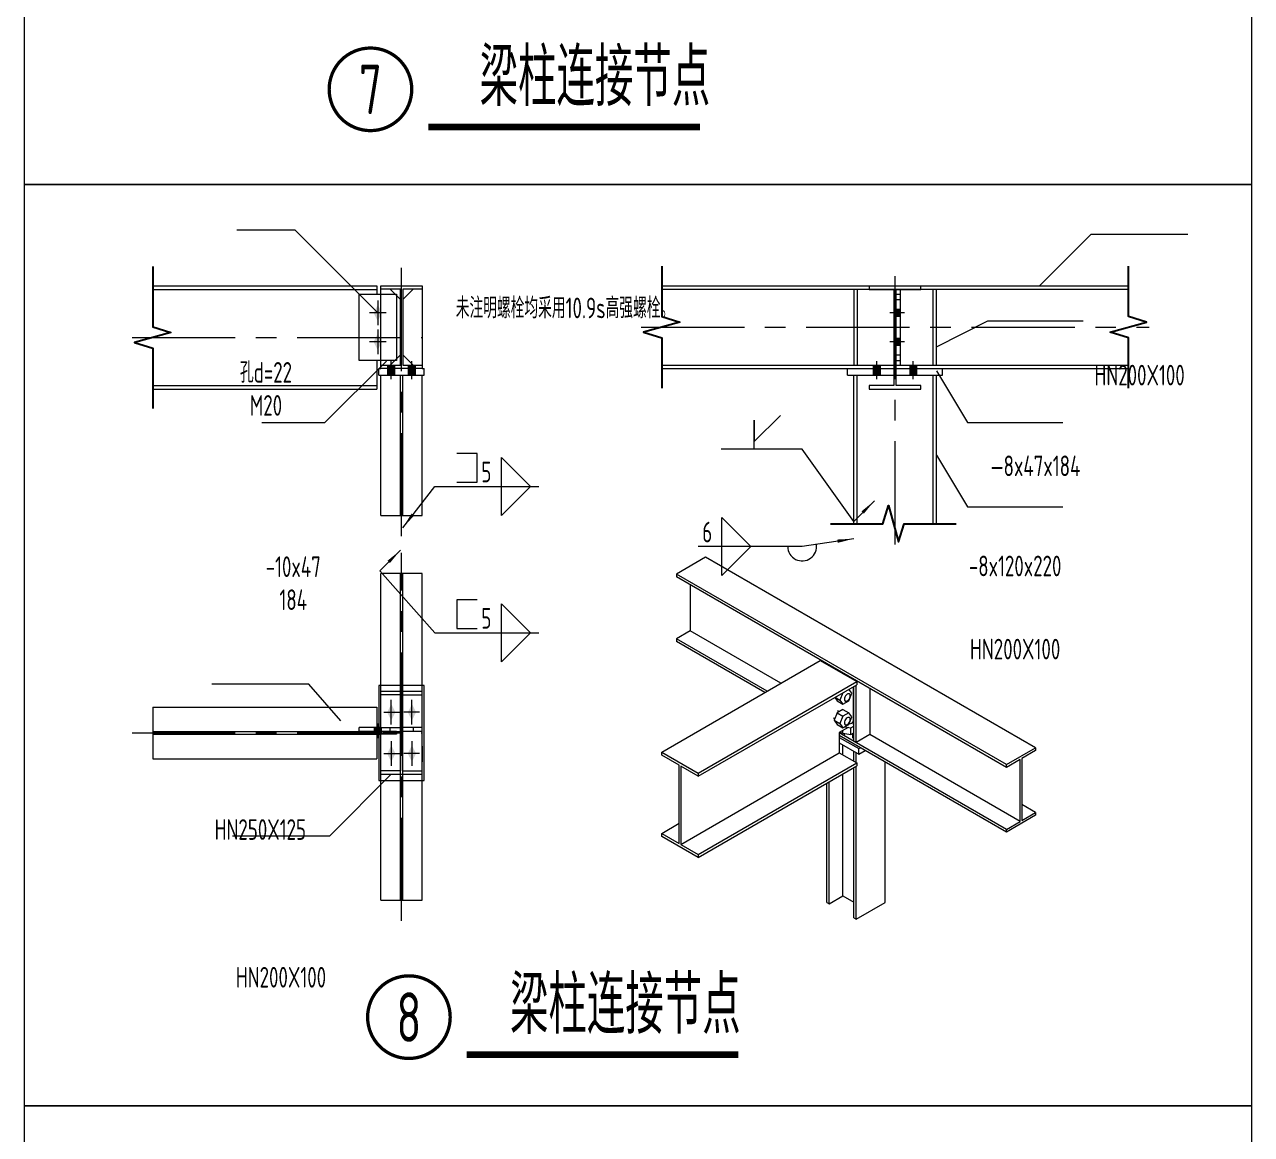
# Model space of a CAD drawing. Extents: x 498328 to 716449, y -893371 to -467753.
# Drawn here: x 585034 to 599890, y -789098 to -775661 of the extents above; entities that cross this region are included whole.
import ezdxf
from ezdxf.enums import TextEntityAlignment as Align

# ---------------------------------------------------------------- set-up
doc = ezdxf.new("R2010")
doc.units = 0
doc.header["$LTSCALE"] = 1000
for name, pattern in [('CENTER', [2, 1.25, -0.25, 0.25, -0.25]), ('Continuous-STLayerSet-Bolt', [0]), ('Continuous-STNodeDetDraw-Beam', [0]), ('Continuous-STNodeDetDraw-Bolt', [0]), ('Continuous-STNodeDetDraw-Col', [0]), ('Continuous-STNodeDetDraw-DimText', [0]), ('Continuous-STNodeDetDraw-End', [0]), ('Continuous-STNodeDetDraw-Stiff', [0]), ('Continuous-STNodeDetDraw-Weld', [0]), ('短虚线-STNodeDetDraw-Hide', [187.5, 125, -62.5])]:
    doc.linetypes.add(name, pattern=pattern)
doc.layers.get('0').update_dxf_attribs({"linetype": 'CONTINUOUS'})
for name, color, linetype in [('AXIS', 251, 'CENTER'), ('PUB_TEXT', 7, 'CONTINUOUS'), ('SD_NAME_TOPC', 7, 'CONTINUOUS'), ('THIN', 7, 'CONTINUOUS')]:
    doc.layers.add(name, color=color, linetype=linetype)
for name, color, linetype, lineweight in [('平立面图螺栓', 1, 'CONTINUOUS', 18), ('详图加劲板', 103, 'CONTINUOUS', 18), ('详图柱', 51, 'CONTINUOUS', 18), ('详图标注文字', 7, 'CONTINUOUS', 18), ('详图焊缝', 7, 'CONTINUOUS', 18), ('详图端板', 122, 'CONTINUOUS', 18), ('详图螺栓', 1, 'CONTINUOUS', 18), ('详图钢梁', 141, 'CONTINUOUS', 18), ('钢梁', 141, 'CONTINUOUS', 18)]:
    doc.layers.add(name, color=color, linetype=linetype, lineweight=lineweight)
doc.styles.add('StTextStyle', font='yjkeng.shx', dxfattribs={"width": 0.7, "height": 250, "bigfont": 'yjkchn.shx'})
doc.styles.add('TSSD-REIN', font='tssdeng.shx', dxfattribs={"width": 0.7, "bigfont": 'tssdchn.shx'})
doc.styles.add('TSSD_NUM', font='Tssdeng.shx', dxfattribs={"width": 0.7, "bigfont": 'hztxt.shx'})

# ---------------------------------------------------------------- blocks, each defined once
blk = doc.blocks.new('TS_IDX1')
at = {"color": 0, "linetype": 'ByBlock', "const_width": 0.04}
blk.add_lwpolyline([(-0.5, 0, 1), (0.5, 0, 1)], format="xyb", close=True, dxfattribs=at)
at = {"color": 0, "linetype": 'ByBlock', "style": 'TSSD_NUM', "width": 0.7}
blk.add_attdef('A', text='', height=0.6, dxfattribs=at).set_placement((0, 0), align=Align.MIDDLE_CENTER)
blk = doc.blocks.new('*D275')
at = {"layer": '详图钢梁', "color": 141, "linetype": 'Continuous-STNodeDetDraw-Beam', "lineweight": 18}
for p, q in [((-250, 0), (250, 0)), ((-250, -40), (-250, 0)), ((250, 0), (250, -40)), ((-13.75, -40), (-250, -40)), ((-13.75, -960), (-13.75, -40)), ((13.75, -40), (13.75, -960)), ((250, -40), (13.75, -40)), ((-250, -960), (-13.75, -960)), ((-250, -1000), (-250, -960)), ((250, -1000), (-250, -1000)), ((13.75, -960), (250, -960)), ((250, -960), (250, -1000))]:
    blk.add_line(p, q, dxfattribs=at)
blk = doc.blocks.new('*D276')
at = {"layer": '详图端板', "color": 122, "linetype": 'Continuous-STNodeDetDraw-End', "lineweight": 18}
for p, q in [((-275, -1080), (-275, -1000)), ((-275, -1000), (-250, -1000)), ((250, -1000), (275, -1000)), ((275, -1080), (275, -1000)), ((-275, -1080), (275, -1080))]:
    blk.add_line(p, q, dxfattribs=at)
blk = doc.blocks.new('*D277')
at = {"layer": '详图加劲板', "color": 103, "linetype": 'Continuous-STNodeDetDraw-Stiff', "lineweight": 18}
blk.add_line((-250, -960), (-250, -40), dxfattribs=at)
blk = doc.blocks.new('*D278')
at = {"layer": '详图加劲板', "color": 103, "linetype": 'Continuous-STNodeDetDraw-Stiff', "lineweight": 18}
blk.add_line((250, -40), (250, -960), dxfattribs=at)
blk = doc.blocks.new('*D279')
at = {"layer": '详图加劲板', "color": 103, "linetype": '短虚线-STNodeDetDraw-Hide', "lineweight": 18}
for p, q in [((-513.75, -902.5), (-513.75, -102.5)), ((-513.75, -102.5), (-250, -102.5)), ((-138.75, -40), (-13.75, -165)), ((-13.75, -835), (-138.75, -960)), ((-250, -902.5), (-513.75, -902.5))]:
    blk.add_line(p, q, dxfattribs=at)
blk = doc.blocks.new('*D280')
at = {"layer": '详图加劲板', "color": 103, "linetype": '短虚线-STNodeDetDraw-Hide', "lineweight": 18}
for p, q in [((138.75, -40), (13.75, -165)), ((13.75, -835), (138.75, -960))]:
    blk.add_line(p, q, dxfattribs=at)
blk = doc.blocks.new('*D281')
at = {"layer": '详图焊缝', "color": 7, "linetype": 'Continuous-STNodeDetDraw-Weld', "lineweight": 18}
for points in [[(41339, -130259), (41584, -130259), (41584, -129909), (41339, -129909)], [(40682, -130809), (41069, -130309)], [(41069, -130309), (42329, -130309)]]:
    blk.add_lwpolyline(points, dxfattribs=at)
blk.add_lwpolyline([(42229, -130309), (41879, -130659), (41879, -129959)], close=True, dxfattribs=at)
blk.add_lwpolyline([(40682, -130809, 0, 40, 0), (40805, -130650, 40, 40, 0)], format="xyseb", dxfattribs=at)
at = {"layer": '详图焊缝', "color": 7, "style": 'StTextStyle', "width": 0.7}
blk.add_text('5', height=250, dxfattribs=at).set_placement((41634, -130259))
blk = doc.blocks.new('*D282')
at = {"layer": '详图焊缝', "color": 7, "linetype": 'Continuous-STNodeDetDraw-Weld', "lineweight": 18}
for points in [[(40655, -131081), (40405, -131331), (41069, -132081)], [(41584, -131681), (41339, -131681), (41339, -132031), (41584, -132031)], [(41069, -132081), (42329, -132081)]]:
    blk.add_lwpolyline(points, dxfattribs=at)
blk.add_lwpolyline([(40655, -131081, 0, 40, 0), (40513, -131222, 40, 40, 0)], format="xyseb", dxfattribs=at)
blk.add_lwpolyline([(42229, -132081), (41879, -132431), (41879, -131731)], close=True, dxfattribs=at)
at = {"layer": '详图焊缝', "color": 7, "style": 'StTextStyle', "width": 0.7}
blk.add_text('5', height=250, dxfattribs=at).set_placement((41634, -132031))
blk = doc.blocks.new('*D283')
at = {"layer": '详图钢梁', "color": 141, "linetype": '短虚线-STNodeDetDraw-Hide', "lineweight": 18}
for p, q in [((-312.5, 0), (-312.5, -45)), ((312.5, -45), (312.5, 0)), ((-312.5, -45), (-15, -45)), ((-15, -45), (-15, -1205)), ((15, -102.5), (-15, -102.5)), ((15, -45), (312.5, -45)), ((15, -1205), (15, -45)), ((15, -902.5), (-15, -902.5)), ((-15, -1205), (-312.5, -1205)), ((-312.5, -1250), (312.5, -1250)), ((312.5, -1205), (15, -1205))]:
    blk.add_line(p, q, dxfattribs=at)
at = {"layer": '详图钢梁', "color": 141, "linetype": 'Continuous-STNodeDetDraw-Beam', "lineweight": 18}
for p, q in [((-312.5, -1205), (-312.5, -1250)), ((-250, -1205), (-312.5, -1205)), ((-312.5, -1250), (-250, -1250)), ((312.5, -1205), (250, -1205)), ((250, -1250), (312.5, -1250)), ((312.5, -1250), (312.5, -1205))]:
    blk.add_line(p, q, dxfattribs=at)
blk = doc.blocks.new('*D284')
at = {"layer": '详图加劲板', "color": 103, "linetype": 'Continuous-STNodeDetDraw-Stiff', "lineweight": 18}
for p, q in [((-250, -40), (-250, -960)), ((-210, -40), (-210, -960))]:
    blk.add_line(p, q, dxfattribs=at)
blk = doc.blocks.new('*D285')
at = {"layer": '详图加劲板', "color": 103, "linetype": 'Continuous-STNodeDetDraw-Stiff', "lineweight": 18}
for p, q in [((210, -960), (210, -40)), ((250, -960), (250, -40))]:
    blk.add_line(p, q, dxfattribs=at)
blk = doc.blocks.new('*D286')
at = {"layer": '详图加劲板', "color": 103, "linetype": '短虚线-STNodeDetDraw-Hide', "lineweight": 18}
for p, q in [((15, -102.5), (65, -102.5)), ((15, -165), (65, -165)), ((15, -835), (65, -835)), ((15, -902.5), (65, -902.5))]:
    blk.add_line(p, q, dxfattribs=at)
blk = doc.blocks.new('*D287')
at = {"layer": '详图加劲板', "color": 103, "linetype": 'Continuous-STNodeDetDraw-Stiff', "lineweight": 18}
for p, q in [((15, -960), (15, -40)), ((65, -960), (65, -40))]:
    blk.add_line(p, q, dxfattribs=at)
blk = doc.blocks.new('*D288')
at = {"layer": '详图焊缝', "color": 7, "linetype": 'Continuous-STNodeDetDraw-Weld', "lineweight": 18}
blk.add_lwpolyline([(45146, -131036), (44796, -131386), (44796, -130686)], close=True, dxfattribs=at)
for points in [[(46394, -130942), (45769, -131036)], [(45769, -131036), (44509, -131036)]]:
    blk.add_lwpolyline(points, dxfattribs=at)
blk.add_lwpolyline([(46394, -130942, 0, 40, 0), (46196, -130972, 40, 40, 0)], format="xyseb", dxfattribs=at)
blk.add_arc((45769, -131036), 175, 180, 8.5308, dxfattribs=at)
at = {"layer": '详图焊缝', "color": 7, "style": 'StTextStyle', "width": 0.7}
blk.add_text('6', height=250, dxfattribs=at).set_placement((44559, -130986))
blk = doc.blocks.new('*D289')
at = {"layer": '详图焊缝', "color": 7, "linetype": 'Continuous-STNodeDetDraw-Weld', "lineweight": 18}
for points in [[(44939, -129857), (44939, -129507), (44939, -129767), (45257, -129449)], [(45519, -129857), (44539, -129857)], [(46394, -130482), (46144, -130732), (45519, -129857)]]:
    blk.add_lwpolyline(points, dxfattribs=at)
blk.add_lwpolyline([(46394, -130482, 0, 40, 0), (46252, -130624, 40, 40, 0)], format="xyseb", dxfattribs=at)
blk = doc.blocks.new('*D290')
at = {"layer": '详图钢梁', "color": 141, "linetype": 'Continuous-STNodeDetDraw-Beam', "lineweight": 18}
for p, q in [((-3013.75, 312.5), (-3013.75, -312.5)), ((-3013.75, 312.5), (-300, 312.5)), ((-300, 312.5), (-300, -312.5)), ((-300, 15), (-250, 15)), ((-300, -15), (-250, -15)), ((-3013.75, -312.5), (-300, -312.5))]:
    blk.add_line(p, q, dxfattribs=at)
at = {"layer": '详图钢梁', "color": 141, "linetype": '短虚线-STNodeDetDraw-Hide', "lineweight": 18}
for p, q in [((-3013.75, 15), (-300, 15)), ((-63.75, 15), (-300, 15)), ((-63.75, 15), (-63.75, -15)), ((-3013.75, -15), (-300, -15)), ((-63.75, -15), (-300, -15))]:
    blk.add_line(p, q, dxfattribs=at)
blk = doc.blocks.new('*D291')
at = {"layer": '详图加劲板', "color": 103, "linetype": '短虚线-STNodeDetDraw-Hide', "lineweight": 18}
blk.add_line((-13.75, 210), (-250, 210), dxfattribs=at)
blk = doc.blocks.new('*D292')
at = {"layer": '详图加劲板', "color": 103, "linetype": '短虚线-STNodeDetDraw-Hide', "lineweight": 18}
blk.add_line((13.75, 210), (250, 210), dxfattribs=at)
blk = doc.blocks.new('*D293')
at = {"layer": '详图加劲板', "color": 103, "linetype": '短虚线-STNodeDetDraw-Hide', "lineweight": 18}
for p, q in [((-513.75, 15), (-513.75, 65)), ((-250, 65), (-513.75, 65)), ((-250, 15), (-513.75, 15)), ((-250, 65), (-138.75, 65)), ((-138.75, 15), (-138.75, 65)), ((-138.75, 65), (-13.75, 65)), ((-138.75, 15), (-13.75, 15))]:
    blk.add_line(p, q, dxfattribs=at)
at = {"layer": '详图加劲板', "color": 103, "linetype": 'Continuous-STNodeDetDraw-Stiff', "lineweight": 18}
blk.add_line((-300, 65), (-250, 65), dxfattribs=at)
blk = doc.blocks.new('*D294')
at = {"layer": '详图加劲板', "color": 103, "linetype": '短虚线-STNodeDetDraw-Hide', "lineweight": 18}
for p, q in [((138.75, 65), (13.75, 65)), ((138.75, 15), (13.75, 15)), ((138.75, 65), (138.75, 15)), ((250, 65), (138.75, 65)), ((250, 15), (138.75, 15))]:
    blk.add_line(p, q, dxfattribs=at)
blk = doc.blocks.new('*D295')
at = {"layer": '详图柱', "color": 51, "linetype": 'Continuous-STNodeDetDraw-Col', "lineweight": 18}
for p, q in [((-159, -1137), (-159, -1014)), ((-28, -1212), (-28, -1090)), ((0, -1229), (0, -1106)), ((-28, -3111), (-28, -1292)), ((0, -3127), (0, -1276)), ((354, -2923), (354, -1225)), ((-354, -2923), (-354, -1480)), ((-325, -2939), (-325, -1464)), ((-159, -2843), (-159, -1368)), ((-354, -2923), (-325, -2939)), ((-325, -2939), (-159, -2843)), ((-159, -2843), (-28, -2919)), ((0, -3127), (354, -2923)), ((-28, -3111), (0, -3127))]:
    blk.add_line(p, q, dxfattribs=at)
blk = doc.blocks.new('*D296')
at = {"layer": '详图钢梁', "color": 141, "linetype": 'Continuous-STNodeDetDraw-Beam', "lineweight": 18}
for p, q in [((-1821, 1255), (-2174, 1051)), ((2174, -1051), (-1821, 1255)), ((-2174, 1051), (-2174, 1019)), ((1821, -1255), (-2174, 1051)), ((1821, -1288), (-2174, 1019)), ((-2007, 922), (-2007, 364)), ((-2007, 364), (-2174, 267)), ((-910, -270), (-2007, 364)), ((-1077, -366), (-2174, 267)), ((-2174, 267), (-2174, 235)), ((-1105, -383), (-2174, 235)), ((1821, -2039), (-202, -872)), ((1821, -2072), (-202, -904)), ((1988, -1943), (167, -892)), ((1821, -1255), (2174, -1051)), ((2174, -1084), (2007, -1180)), ((2007, -1180), (2007, -1932)), ((2174, -1051), (2174, -1084)), ((1988, -1192), (1821, -1288)), ((1821, -1288), (1821, -1255)), ((1988, -1943), (1988, -1192)), ((2174, -1835), (2007, -1739)), ((2174, -1868), (1821, -2072)), ((2007, -1932), (2174, -1835)), ((2174, -1835), (2174, -1868)), ((1821, -2039), (1988, -1943)), ((1821, -2072), (1821, -2039))]:
    blk.add_line(p, q, dxfattribs=at)
blk = doc.blocks.new('*D297')
at = {"layer": '详图端板', "color": 122, "linetype": 'Continuous-STNodeDetDraw-End', "lineweight": 18}
for p, q in [((-202, -925), (35, -1061)), ((-202, -990), (35, -1127)), ((35, -1061), (53, -1051)), ((35, -1127), (35, -1061)), ((35, -1127), (110, -1084))]:
    blk.add_line(p, q, dxfattribs=at)
blk = doc.blocks.new('*D298')
at = {"layer": '详图钢梁', "color": 141, "linetype": 'Continuous-STNodeDetDraw-Beam', "lineweight": 18}
for p, q in [((-2352, -1103), (-433, 5)), ((-433, 5), (9, -250)), ((-1910, -1358), (9, -250)), ((-1910, -1395), (9, -287)), ((-150, -158), (-143, -154)), ((-129, -170), (-122, -166)), ((-34, -217), (-34, -225)), ((9, -250), (9, -287)), ((-34, -312), (-34, -769)), ((-95, -804), (-202, -865)), ((-202, -865), (-202, -1112)), ((-2352, -1103), (-1910, -1358)), ((-2352, -1140), (-2352, -1103)), ((-2142, -1261), (-2352, -1140)), ((-2120, -2220), (-202, -1112)), ((-202, -1112), (9, -1234)), ((-2142, -2208), (-2142, -1261)), ((-2120, -1273), (-2120, -2220)), ((-1910, -1395), (-2120, -1273)), ((-1910, -2342), (9, -1234)), ((-1910, -2379), (9, -1271)), ((9, -1234), (9, -1271)), ((-1910, -1358), (-1910, -1395)), ((-2352, -2087), (-2142, -1965)), ((-2352, -2087), (-2142, -2208)), ((-2352, -2123), (-2352, -2087)), ((-1910, -2379), (-2352, -2123)), ((-2120, -2220), (-1910, -2342)), ((-1910, -2342), (-1910, -2379))]:
    blk.add_line(p, q, dxfattribs=at)
blk = doc.blocks.new('*D299')
at = {"layer": '详图加劲板', "color": 103, "linetype": 'Continuous-STNodeDetDraw-Stiff', "lineweight": 18}
for p, q in [((-28, -229), (-28, -220)), ((0, -245), (0, -237)), ((0, -988), (0, -292)), ((-28, -972), (-28, -308)), ((167, -333), (167, -892)), ((167, -892), (0, -988))]:
    blk.add_line(p, q, dxfattribs=at)
blk = doc.blocks.new('*D300')
at = {"layer": '详图加劲板', "color": 103, "linetype": 'Continuous-STNodeDetDraw-Stiff', "lineweight": 18}
for p, q in [((-354, -33), (-354, -41)), ((-325, -49), (-325, -57))]:
    blk.add_line(p, q, dxfattribs=at)
blk = doc.blocks.new('*D301')
at = {"layer": '详图加劲板', "color": 103, "linetype": 'Continuous-STNodeDetDraw-Stiff', "lineweight": 18}
for p, q in [((-223, -116), (-223, -108)), ((-187, -137), (-187, -129)), ((-187, -880), (-187, -857)), ((-164, -866), (-187, -880))]:
    blk.add_line(p, q, dxfattribs=at)
blk = doc.blocks.new('*D302')
at = {"layer": '详图螺栓', "color": 1, "linetype": 'Continuous-STNodeDetDraw-Bolt', "lineweight": 18}
for p, q in [((-158, -586), (-229, -627)), ((-158, -586), (-88, -627)), ((-229, -627), (-264, -718)), ((-264, -718), (-194, -759)), ((-264, -718), (-229, -768)), ((-229, -627), (-158, -668)), ((-158, -668), (-194, -759)), ((-88, -627), (-158, -668)), ((-52, -677), (-88, -627)), ((-88, -768), (-52, -677)), ((-229, -768), (-158, -809)), ((-194, -759), (-158, -809)), ((-158, -809), (-88, -768))]:
    blk.add_line(p, q, dxfattribs=at)
blk = doc.blocks.new('*D303')
at = {"layer": '详图螺栓', "color": 1, "linetype": 'Continuous-STNodeDetDraw-Bolt', "lineweight": 18}
for p, q in [((-275, -688), (-257, -698)), ((-225, -601), (-205, -613))]:
    blk.add_line(p, q, dxfattribs=at)
for start_param, end_param in [(3.141593, 5.497787), (0, 3.141593), (5.497787, 6.283185)]:
    blk.add_ellipse((-105, -728), major_axis=(-25, -43.3), ratio=0.57735, start_param=start_param, end_param=end_param, dxfattribs=at)
blk = doc.blocks.new('*D304')
at = {"layer": '详图螺栓', "color": 1, "linetype": 'Continuous-STNodeDetDraw-Bolt', "lineweight": 18}
for p, q in [((-258, -441), (-229, -483)), ((-254, -438), (-194, -473)), ((-159, -384), (-194, -473)), ((-88, -483), (-52, -391)), ((-52, -391), (-87, -342)), ((-229, -483), (-158, -523)), ((-194, -473), (-158, -523)), ((-158, -523), (-88, -483))]:
    blk.add_line(p, q, dxfattribs=at)
blk = doc.blocks.new('*D305')
at = {"layer": '详图螺栓', "color": 1, "linetype": 'Continuous-STNodeDetDraw-Bolt', "lineweight": 18}
for start_param, end_param in [(3.141593, 5.497787), (0, 3.141593), (5.497787, 6.283185)]:
    blk.add_ellipse((-105, -442), major_axis=(-25, -43.3), ratio=0.57735, start_param=start_param, end_param=end_param, dxfattribs=at)
blk = doc.blocks.new('*D306')
at = {"layer": '详图螺栓', "color": 1, "linetype": 'Continuous-STNodeDetDraw-Bolt', "lineweight": 18}
for p, q in [((-28, -711), (-34, -710)), ((-164, -866), (-159, -876)), ((-159, -876), (-159, -841)), ((-159, -876), (-63, -891)), ((-138, -797), (-63, -809)), ((-63, -809), (-28, -789)), ((-63, -891), (-63, -809)), ((-63, -891), (-28, -871))]:
    blk.add_line(p, q, dxfattribs=at)
blk = doc.blocks.new('*D307')
at = {"layer": '详图螺栓', "color": 1, "linetype": 'Continuous-STNodeDetDraw-Bolt', "lineweight": 18}
for p, q in [((-138, -908), (-138, -879)), ((-38, -933), (-38, -877))]:
    blk.add_line(p, q, dxfattribs=at)
blk.add_ellipse((-88, -733), major_axis=(50, 0), ratio=0.57735, start_param=4.782129, end_param=6.283185, dxfattribs=at)

msp = doc.modelspace()

# ---------------------------------------------------------------- linework, layer by layer
at = {"layer": 'AXIS', "lineweight": 20}
for p, q in [((589599.3, -781856.6), (589599.3, -778574.6)), ((595574.3, -781955.6), (595574.3, -778574.6)), ((592499.3, -779324.6), (598649.3, -779324.6)), ((586335.6, -779449.6), (589849.3, -779449.6)), ((589599.3, -786513.6), (589599.3, -782058.6)), ((586335.6, -784236.6), (589849.3, -784236.6))]:
    msp.add_line(p, q, dxfattribs=at)
at = {"layer": 'SD_NAME_TOPC', "const_width": 80}
for points in [[(589922.9, -776901.5), (593210.9, -776901.5)], [(590388.6, -788133.8), (593676.6, -788133.8)]]:
    msp.add_lwpolyline(points, dxfattribs=at)
at = {"layer": 'THIN'}
for points in [[(586585.6, -778589.6), (586585.6, -779319.6), (586805.6, -779389.6), (586365.6, -779509.6), (586585.6, -779579.6), (586585.6, -780309.6)], [(592749.3, -778584.6), (592749.3, -779194.6), (592969.3, -779264.6), (592529.3, -779384.6), (592749.3, -779454.6), (592749.3, -780064.6)], [(598399.3, -780064.6), (598399.3, -779454.6), (598179.3, -779384.6), (598619.3, -779264.6), (598399.3, -779194.6), (598399.3, -778584.6)], [(594794.3, -781705.6), (595424.3, -781705.6), (595494.3, -781485.6), (595614.3, -781925.6), (595684.3, -781705.6), (596314.3, -781705.6)]]:
    msp.add_lwpolyline(points, dxfattribs=at)
at = {"layer": '平立面图螺栓', "color": 1, "linetype": 'Continuous-STLayerSet-Bolt', "lineweight": 18}
for p, q in [((589310.6, -779002.1), (589310.6, -779302.1)), ((589410.6, -779152.1), (589210.6, -779152.1)), ((595689.3, -779152.1), (595509.3, -779152.1)), ((589310.6, -779352.1), (589310.6, -779652.1)), ((589410.6, -779502.1), (589210.6, -779502.1)), ((595689.3, -779502.1), (595509.3, -779502.1)), ((589474.3, -779954.6), (589474.3, -779734.6)), ((589724.3, -779954.6), (589724.3, -779734.6)), ((595353.6, -779954.6), (595353.6, -779734.6)), ((595795.1, -779954.6), (595795.1, -779734.6)), ((589474.3, -784136.6), (589474.3, -783836.6)), ((589724.3, -784136.6), (589724.3, -783836.6)), ((589384.5, -783986.6), (589574.3, -783986.6)), ((589814.1, -783986.6), (589624.3, -783986.6)), ((589310.6, -784121.6), (589310.6, -784301.6)), ((589574.3, -784236.6), (589374.3, -784236.6)), ((589474.3, -784336.6), (589474.3, -784636.6)), ((589724.3, -784336.6), (589724.3, -784636.6)), ((589849.3, -784396.8), (589849.3, -784586.6)), ((589384.5, -784486.6), (589574.3, -784486.6)), ((589814.1, -784486.6), (589624.3, -784486.6))]:
    msp.add_line(p, q, dxfattribs=at)
at = {"layer": '平立面图螺栓', "color": 1}
for points in [[(589360.6, -779152.1), (589310.6, -779252.1), (589310.6, -779052.1), (589260.6, -779152.1)], [(595559.3, -779102.1), (595559.3, -779202.1), (595639.3, -779102.1), (595639.3, -779202.1)], [(589360.6, -779502.1), (589310.6, -779602.1), (589310.6, -779402.1), (589260.6, -779502.1)], [(595559.3, -779452.1), (595559.3, -779552.1), (595639.3, -779452.1), (595639.3, -779552.1)], [(589524.3, -779784.6), (589424.3, -779784.6), (589524.3, -779904.6), (589424.3, -779904.6)], [(589774.3, -779784.6), (589674.3, -779784.6), (589774.3, -779904.6), (589674.3, -779904.6)], [(595403.6, -779784.6), (595303.6, -779784.6), (595403.6, -779904.6), (595303.6, -779904.6)], [(595745.1, -779784.6), (595845.1, -779784.6), (595745.1, -779904.6), (595845.1, -779904.6)], [(589424.3, -783986.6), (589474.3, -783886.6), (589474.3, -784086.6), (589524.3, -783986.6)], [(589774.3, -783986.6), (589724.3, -783886.6), (589724.3, -784086.6), (589674.3, -783986.6)], [(589360.6, -784251.6), (589260.6, -784251.6), (589360.6, -784171.6), (589260.6, -784171.6)], [(589424.3, -784486.6), (589474.3, -784586.6), (589474.3, -784386.6), (589524.3, -784486.6)], [(589774.3, -784486.6), (589724.3, -784586.6), (589724.3, -784386.6), (589674.3, -784486.6)]]:
    msp.add_solid(points, dxfattribs=at)
at = {"layer": '详图加劲板', "color": 103, "linetype": '短虚线-STNodeDetDraw-Hide', "lineweight": 18}
for p, q in [((589585.6, -784696.6), (589349.3, -784696.6)), ((589613.1, -784696.6), (589849.3, -784696.6))]:
    msp.add_line(p, q, dxfattribs=at)
at = {"layer": '详图柱', "color": 51, "linetype": 'Continuous-STNodeDetDraw-Col', "lineweight": 18}
for p, q in [((589349.3, -781606.6), (589349.3, -779904.6)), ((589849.3, -781606.6), (589849.3, -779904.6)), ((595074.3, -781705.6), (595074.3, -779904.6)), ((595114.3, -781705.6), (595114.3, -779904.6)), ((596034.3, -781705.6), (596034.3, -779904.6)), ((596074.3, -781705.6), (596074.3, -779904.6)), ((589349.3, -781606.6), (589849.3, -781606.6)), ((595324.3, -781705.6), (595364.3, -781705.6)), ((596034.3, -781705.6), (596074.3, -781705.6))]:
    msp.add_line(p, q, dxfattribs=at)
at = {"layer": '详图柱', "color": 51, "linetype": '短虚线-STNodeDetDraw-Hide', "lineweight": 18}
for p, q in [((589584.3, -781606.6), (589584.3, -779904.6)), ((589614.3, -781606.6), (589614.3, -779904.6)), ((589849.3, -783736.6), (589349.3, -783736.6)), ((589584.3, -783776.6), (589584.3, -784696.6)), ((589614.3, -784696.6), (589614.3, -783776.6)), ((589349.3, -784736.6), (589849.3, -784736.6))]:
    msp.add_line(p, q, dxfattribs=at)
at = {"layer": '详图标注文字', "color": 7, "linetype": 'Continuous-STNodeDetDraw-DimText', "lineweight": 18}
for p, q in [((588310.6, -778152.1), (587603.8, -778152.1)), ((589310.6, -779152.1), (588310.6, -778152.1)), ((597324.3, -778824.6), (597949.3, -778199.6)), ((597949.3, -778199.6), (599120.5, -778199.6)), ((596074.3, -779562.5), (596699.3, -779250)), ((596699.3, -779250), (597850.3, -779250)), ((589417.4, -779734.6), (588667.4, -780484.6)), ((596074.3, -779853.2), (596449.3, -780478.2)), ((588667.4, -780484.6), (587906.9, -780484.6)), ((596449.3, -780478.2), (597607, -780478.2)), ((596074.3, -780875.6), (596449.3, -781500.6)), ((596449.3, -781500.6), (597607, -781500.6)), ((588474.3, -783645), (587303.2, -783645)), ((588864.6, -784089), (588474.3, -783645)), ((589474.3, -784736.6), (588724.3, -785486.6)), ((588724.3, -785486.6), (587553.2, -785486.6))]:
    msp.add_line(p, q, dxfattribs=at)
at = {"layer": '详图端板', "color": 122, "linetype": 'Continuous-STNodeDetDraw-End', "lineweight": 18}
for p, q in [((594999.3, -779904.6), (594999.3, -779824.6)), ((594999.3, -779824.6), (596149.3, -779824.6)), ((594999.3, -779904.6), (596149.3, -779904.6)), ((596149.3, -779904.6), (596149.3, -779824.6)), ((589349.3, -783661.6), (589324.3, -783661.6)), ((589324.3, -783661.6), (589324.3, -784171.6)), ((589874.3, -783661.6), (589849.3, -783661.6)), ((589874.3, -784811.6), (589874.3, -783661.6)), ((589324.3, -784251.6), (589324.3, -784811.6)), ((589324.3, -784811.6), (589349.3, -784811.6)), ((589849.3, -784811.6), (589874.3, -784811.6))]:
    msp.add_line(p, q, dxfattribs=at)
at = {"layer": '详图端板', "color": 122, "linetype": '短虚线-STNodeDetDraw-Hide', "lineweight": 18}
for p, q in [((589874.3, -783661.6), (589324.3, -783661.6)), ((589324.3, -783661.6), (589324.3, -784811.6)), ((589324.3, -784811.6), (589874.3, -784811.6))]:
    msp.add_line(p, q, dxfattribs=at)
at = {"layer": '详图钢梁', "color": 141, "linetype": 'Continuous-STNodeDetDraw-Beam', "lineweight": 18}
for p, q in [((586585.6, -778824.6), (586585.6, -778869.6)), ((586585.6, -778824.6), (589299.3, -778824.6)), ((586585.6, -778869.6), (589299.3, -778869.6)), ((589299.3, -778824.6), (589299.3, -778869.6)), ((589299.3, -778869.6), (589299.3, -778927.1)), ((592749.3, -778824.6), (592749.3, -778864.6)), ((592749.3, -778824.6), (598399.3, -778824.6)), ((592749.3, -778864.6), (598399.3, -778864.6)), ((598399.3, -778864.6), (598399.3, -778824.6)), ((589299.3, -778927.1), (589349.3, -778927.1)), ((589299.3, -779727.1), (589299.3, -780029.6)), ((589349.3, -779727.1), (589299.3, -779727.1)), ((592749.3, -779784.6), (592749.3, -779824.6)), ((592749.3, -779784.6), (598399.3, -779784.6)), ((598399.3, -779824.6), (598399.3, -779784.6)), ((592749.3, -779824.6), (595249.3, -779824.6)), ((595899.3, -779824.6), (598399.3, -779824.6)), ((586585.6, -780029.6), (586585.6, -780074.6)), ((586585.6, -780029.6), (589299.3, -780029.6)), ((586585.6, -780074.6), (589299.3, -780074.6)), ((589299.3, -780029.6), (589299.3, -780074.6)), ((589849.3, -782308.6), (589349.3, -782308.6)), ((589349.3, -786263.6), (589349.3, -782308.6)), ((589849.3, -786263.6), (589849.3, -782308.6)), ((589349.3, -786263.6), (589849.3, -786263.6))]:
    msp.add_line(p, q, dxfattribs=at)
at = {"layer": '详图钢梁', "color": 141, "linetype": '短虚线-STNodeDetDraw-Hide', "lineweight": 18}
for p, q in [((589299.3, -778927.1), (589535.6, -778927.1)), ((589535.6, -778927.1), (589535.6, -779727.1)), ((589535.6, -779727.1), (589299.3, -779727.1)), ((589585.6, -786263.6), (589585.6, -782308.6)), ((589613.1, -786263.6), (589613.1, -782308.6))]:
    msp.add_line(p, q, dxfattribs=at)
at = {"layer": '钢梁'}
for points in [[(585033.6, -763482.5), (599889.6, -763482.5), (599889.6, -777597.5), (585033.6, -777597.5)], [(585033.6, -777597.5), (599889.6, -777597.5), (599889.6, -788753.4), (585033.6, -788753.4)], [(585033.6, -788753.4), (599889.6, -788753.4), (599889.6, -798004.4), (585033.6, -798004.4)]]:
    msp.add_lwpolyline(points, close=True, dxfattribs=at)

# ---------------------------------------------------------------- block references
at = {"layer": 'THIN'}
ref = msp.add_blockref('TS_IDX1', (589222, -776445.5), dxfattribs=dict(at, xscale=999.9999800000003, yscale=999.9999800000003, zscale=999.9999800000003))
ref.add_attrib('1', '7', dxfattribs={"height": 600, "style": 'TSSD_NUM', "width": 0.7}).set_placement((589222, -776445.5), align=Align.MIDDLE_CENTER)
ref = msp.add_blockref('TS_IDX1', (589687.7, -787677.9), dxfattribs=dict(at, xscale=999.9999800000003, yscale=999.9999800000003, zscale=999.9999800000003))
ref.add_attrib('1', '8', dxfattribs={"height": 600, "style": 'TSSD_NUM', "width": 0.7}).set_placement((589687.7, -787677.9), align=Align.MIDDLE_CENTER)
at = {"layer": '详图加劲板'}
for name, p in [('*D279', (589599.3, -778824.6)), ('*D277', (589599.3, -778824.6)), ('*D280', (589599.3, -778824.6)), ('*D278', (589599.3, -778824.6)), ('*D284', (595324.3, -778824.6)), ('*D287', (595574.3, -778824.6)), ('*D285', (595824.3, -778824.6)), ('*D286', (595574.3, -778824.6)), ('*D300', (595101.3, -783366)), ('*D301', (595101.3, -783366)), ('*D299', (595101.3, -783366)), ('*D291', (589599.3, -783986.6)), ('*D292', (589599.3, -783986.6)), ('*D293', (589599.3, -784236.6)), ('*D294', (589599.3, -784236.6))]:
    msp.add_blockref(name, p, dxfattribs=at)
at = {"layer": '详图柱'}
msp.add_blockref('*D295', (595101.3, -783366), dxfattribs=at)
at = {"layer": '详图焊缝', "color": 7, "linetype": 'Continuous-STNodeDetDraw-Weld', "lineweight": 18}
for name, p in [('*D289', (548930.7, -650943.9)), ('*D281', (548930.7, -650943.9)), ('*D288', (548680.7, -650943.9)), ('*D282', (548930.7, -650943.9))]:
    msp.add_blockref(name, p, dxfattribs=at)
at = {"layer": '详图端板'}
for name, p in [('*D276', (589599.3, -778824.6)), ('*D297', (595101.3, -783366))]:
    msp.add_blockref(name, p, dxfattribs=at)
at = {"layer": '详图螺栓'}
for name in ['*D304', '*D305', '*D303', '*D302', '*D306', '*D307']:
    msp.add_blockref(name, (595101.3, -783366), dxfattribs=at)
at = {"layer": '详图钢梁'}
for name, p in [('*D275', (589599.3, -778824.6)), ('*D283', (595574.3, -778824.6)), ('*D296', (595101.3, -783366)), ('*D298', (595101.3, -783366)), ('*D290', (589599.3, -784236.6))]:
    msp.add_blockref(name, p, dxfattribs=at)

# ---------------------------------------------------------------- texts
at = {"layer": 'PUB_TEXT', "lineweight": 15, "style": 'TSSD-REIN', "width": 0.7}
for p in [(590543.4, -776648), (590911.5, -787880.3)]:
    msp.add_text('梁柱连接节点', height=700, dxfattribs=at).set_placement(p)
at = {"layer": '详图标注文字', "color": 7, "style": 'StTextStyle', "width": 0.7}
for s, p in [('未注明螺栓均采用10.9s高强螺栓。', (591577.6, -779292)), ('孔d=22', (587957.2, -780072.1)), ('HN200X100', (598534.9, -780105.3)), ('M20', (587957.2, -780472.1)), ('—8x47x184', (597274.8, -781203.6)), ('-10x47', (588287.2, -782424.6)), ('-8x120x220', (597028.2, -782415.9)), ('184', (588287.2, -782824.6)), ('HN200X100', (597028.2, -783422.3)), ('HN250X125', (587888.7, -785606.4)), ('HN200X100', (588138.7, -787395))]:
    msp.add_text(s, height=250, dxfattribs=at).set_placement(p, align=Align.BOTTOM_CENTER)

doc.saveas('drawing.dxf')
